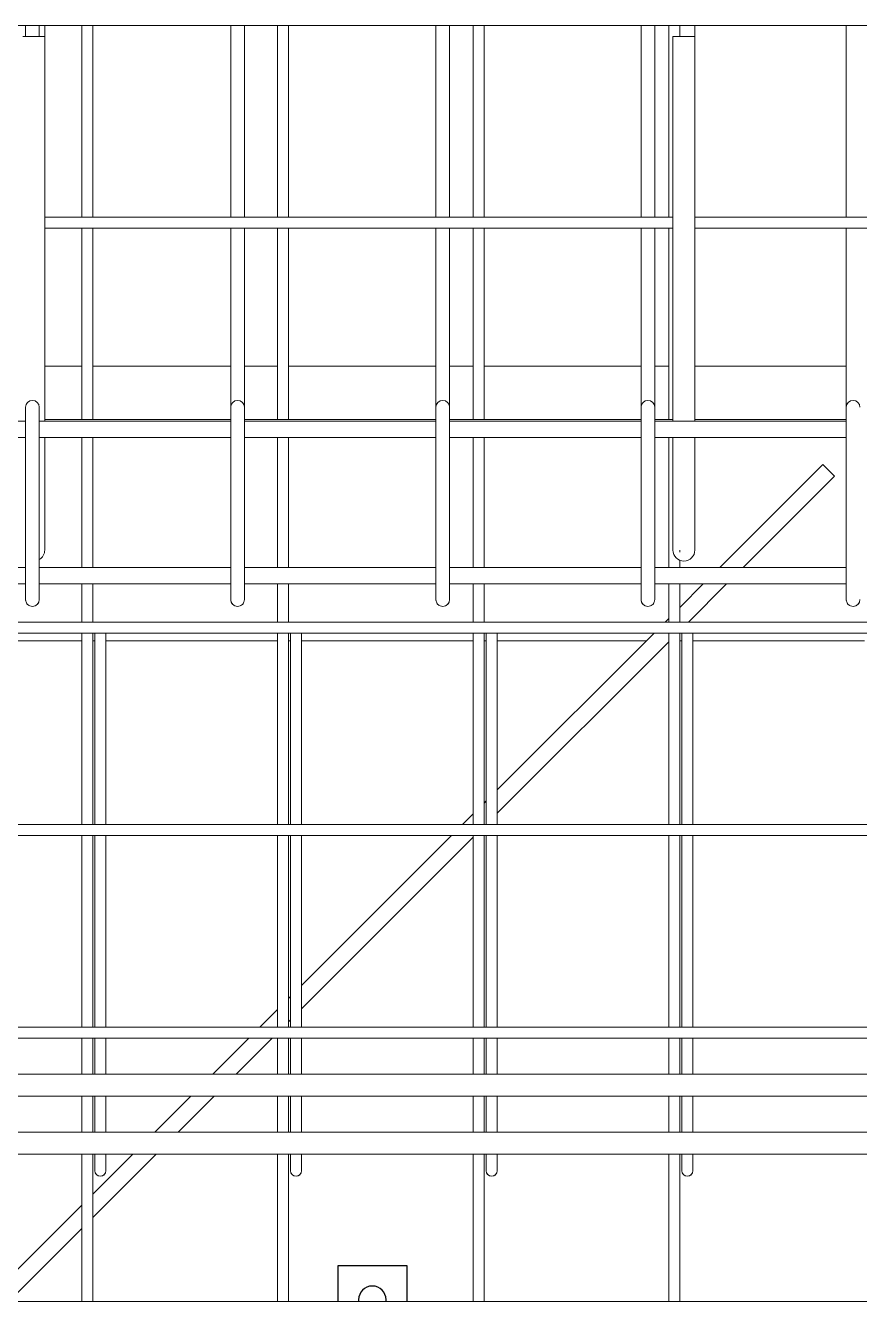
# Model space of a CAD drawing. Header units: millimetres. Extents: x -31655 to -5862, y 2843 to 78926.
# Drawn here: x -29653 to -29046, y 3898 to 4828 of the extents above; entities that cross this region are included whole.
import ezdxf

# ---------------------------------------------------------------- set-up
doc = ezdxf.new("R2010")
doc.units = ezdxf.units.MM
for name, color, linetype, lineweight in [('A-WALL', 113, 'Continuous', 25), ('S-BEAM', 12, 'Continuous', 18), ('S-RBAR', 171, 'Continuous', 18)]:
    doc.layers.add(name, color=color, linetype=linetype, lineweight=lineweight)

# ---------------------------------------------------------------- blocks, each defined once
blk = doc.blocks.new('M_Rectangular Corbel - M_Rectangular Corbel-5472199-Elevation Front')
at = {"layer": 'S-BEAM'}
for p, q in [((-29638.9, 4579.75), (-29611.92, 4579.75)), ((-29603.92, 4579.75), (-29503.52, 4579.75)), ((-29493.52, 4579.75), (-29469.44, 4579.75)), ((-29461.44, 4579.75), (-29354.14, 4579.75)), ((-29344.14, 4579.75), (-29326.97, 4579.75)), ((-29318.97, 4579.75), (-29204.77, 4579.75)), ((-29194.77, 4579.75), (-29184.5, 4579.75)), ((-29165.57, 4579.75), (-29055.39, 4579.75)), ((-29611.92, 4379.75), (-29685.07, 4379.75)), ((-29602.41, 4379.75), (-29603.92, 4379.75)), ((-29469.44, 4379.75), (-29594.41, 4379.75)), ((-29459.95, 4379.75), (-29461.44, 4379.75)), ((-29326.97, 4379.75), (-29451.95, 4379.75)), ((-29317.49, 4379.75), (-29318.97, 4379.75)), ((-29200.77, 4379.75), (-29309.49, 4379.75)), ((-29175.03, 4379.75), (-29176.5, 4379.75)), ((-29042.02, 4379.75), (-29167.03, 4379.75))]:
    blk.add_line(p, q, dxfattribs=at)

msp = doc.modelspace()

# ---------------------------------------------------------------- linework, layer by layer
at = {"layer": 'A-WALL'}
for p, q in [((-29425.39395, 3924.75), (-29375.39395, 3924.75)), ((-29425.39395, 3898.5), (-29425.39395, 3924.75)), ((-29375.39395, 3924.75), (-29375.39395, 3898.5))]:
    msp.add_line(p, q, dxfattribs=at)
for start, end in [(0, 180), (180, 187.2444437), (352.7555563, 0)]:
    msp.add_arc((-29400.39395, 3899.75), 10, start, end, dxfattribs=at)
at = {"layer": 'S-RBAR'}
for p, q in [((-30396.39395, 4827.82695), (-26504.39395, 4827.82695)), ((-29652.89395, 4827.82695), (-29652.89395, 4819.75)), ((-29642.89395, 4827.82695), (-29642.89395, 4819.75)), ((-29638.8997, 4819.75), (-29638.8997, 4827.82695)), ((-29611.91924, 4688.3142), (-29611.91924, 4827.82695)), ((-29603.91924, 4688.3142), (-29603.91924, 4827.82695)), ((-29503.51895, 4827.82695), (-29503.51895, 4688.3142)), ((-29493.51895, 4827.82695), (-29493.51895, 4688.3142)), ((-29469.44453, 4688.3142), (-29469.44453, 4827.82695)), ((-29461.44453, 4688.3142), (-29461.44453, 4827.82695)), ((-29354.14395, 4827.82695), (-29354.14395, 4688.3142)), ((-29344.14395, 4827.82695), (-29344.14395, 4688.3142)), ((-29326.96982, 4688.3142), (-29326.96982, 4827.82695)), ((-29318.96982, 4688.3142), (-29318.96982, 4827.82695)), ((-29204.76895, 4827.82695), (-29204.76895, 4688.3142)), ((-29194.76895, 4827.82695), (-29194.76895, 4688.3142)), ((-29184.49511, 4688.3142), (-29184.49511, 4827.82695)), ((-29176.49511, 4819.75), (-29176.49511, 4827.82695)), ((-29165.56637, 4819.75), (-29165.56637, 4827.82695)), ((-29055.39395, 4827.82695), (-29055.39395, 4688.3142)), ((-29654.8997, 4819.75), (-29638.8997, 4819.75)), ((-29638.8997, 4819.75), (-29638.8997, 4539.64273)), ((-29181.56637, 4819.75), (-29181.56637, 4539.64273)), ((-29181.56637, 4819.75), (-29165.56637, 4819.75)), ((-29165.56637, 4819.75), (-29165.56637, 4539.64273)), ((-29638.8997, 4688.3142), (-29181.56637, 4688.3142)), ((-29165.56637, 4688.3142), (-28708.23304, 4688.3142)), ((-29638.8997, 4680.3142), (-29181.56637, 4680.3142)), ((-29611.91924, 4540.80145), (-29611.91924, 4680.3142)), ((-29603.91924, 4540.80145), (-29603.91924, 4680.3142)), ((-29503.51895, 4680.3142), (-29503.51895, 4574.75)), ((-29493.51895, 4680.3142), (-29493.51895, 4574.75)), ((-29469.44453, 4540.80145), (-29469.44453, 4680.3142)), ((-29461.44453, 4540.80145), (-29461.44453, 4680.3142)), ((-29354.14395, 4680.3142), (-29354.14395, 4574.75)), ((-29344.14395, 4680.3142), (-29344.14395, 4574.75)), ((-29326.96982, 4540.80145), (-29326.96982, 4680.3142)), ((-29318.96982, 4540.80145), (-29318.96982, 4680.3142)), ((-29204.76895, 4680.3142), (-29204.76895, 4574.75)), ((-29194.76895, 4680.3142), (-29194.76895, 4574.75)), ((-29184.49511, 4540.80145), (-29184.49511, 4680.3142)), ((-29165.56637, 4680.3142), (-28708.23304, 4680.3142)), ((-29055.39395, 4680.3142), (-29055.39395, 4574.75)), ((-29503.51895, 4574.75), (-29503.51895, 4549.75)), ((-29493.51895, 4574.75), (-29493.51895, 4549.75)), ((-29354.14395, 4574.75), (-29354.14395, 4549.75)), ((-29344.14395, 4574.75), (-29344.14395, 4549.75)), ((-29204.76895, 4574.75), (-29204.76895, 4549.75)), ((-29194.76895, 4574.75), (-29194.76895, 4549.75)), ((-29055.39395, 4574.75), (-29055.39395, 4549.75)), ((-29652.89395, 4524.75), (-29652.89395, 4549.75)), ((-29642.89395, 4524.75), (-29642.89395, 4549.75)), ((-29503.51895, 4524.75), (-29503.51895, 4549.75)), ((-29493.51895, 4524.75), (-29493.51895, 4549.75)), ((-29354.14395, 4524.75), (-29354.14395, 4549.75)), ((-29344.14395, 4524.75), (-29344.14395, 4549.75)), ((-29204.76895, 4524.75), (-29204.76895, 4549.75)), ((-29194.76895, 4524.75), (-29194.76895, 4549.75)), ((-29055.39395, 4524.75), (-29055.39395, 4549.75)), ((-29792.26895, 4539.64273), (-29652.89395, 4539.64273)), ((-29642.89395, 4539.64273), (-29503.51895, 4539.64273)), ((-29638.8997, 4540.80145), (-29503.51895, 4540.80145)), ((-29493.51895, 4540.80145), (-29354.14395, 4540.80145)), ((-29493.51895, 4539.64273), (-29354.14395, 4539.64273)), ((-29344.14395, 4540.80145), (-29204.76895, 4540.80145)), ((-29344.14395, 4539.64273), (-29204.76895, 4539.64273)), ((-29194.76895, 4540.80145), (-29181.56637, 4540.80145)), ((-29194.76895, 4539.64273), (-29055.39395, 4539.64273)), ((-29165.56637, 4540.80145), (-29055.39395, 4540.80145)), ((-29792.26895, 4527.64273), (-29652.89395, 4527.64273)), ((-29642.89395, 4527.64273), (-29503.51895, 4527.64273)), ((-29638.8997, 4527.64273), (-29638.8997, 4485.75)), ((-29611.91924, 4433.09023), (-29611.91924, 4527.64273)), ((-29603.91924, 4433.09023), (-29603.91924, 4527.64273)), ((-29493.51895, 4527.64273), (-29354.14395, 4527.64273)), ((-29469.44453, 4433.09023), (-29469.44453, 4527.64273)), ((-29461.44453, 4433.09023), (-29461.44453, 4527.64273)), ((-29344.14395, 4527.64273), (-29204.76895, 4527.64273)), ((-29326.96982, 4433.09023), (-29326.96982, 4527.64273)), ((-29318.96982, 4433.09023), (-29318.96982, 4527.64273)), ((-29194.76895, 4527.64273), (-29055.39395, 4527.64273)), ((-29184.49511, 4433.09023), (-29184.49511, 4527.64273)), ((-29181.56637, 4527.64273), (-29181.56637, 4485.75)), ((-29165.56637, 4527.64273), (-29165.56637, 4485.75)), ((-29652.89395, 4524.75), (-29652.89395, 4434.75)), ((-29642.89395, 4524.75), (-29642.89395, 4434.75)), ((-29503.51895, 4524.75), (-29503.51895, 4434.75)), ((-29493.51895, 4524.75), (-29493.51895, 4434.75)), ((-29354.14395, 4524.75), (-29354.14395, 4434.75)), ((-29344.14395, 4524.75), (-29344.14395, 4434.75)), ((-29204.76895, 4524.75), (-29204.76895, 4434.75)), ((-29194.76895, 4524.75), (-29194.76895, 4434.75)), ((-29055.39395, 4524.75), (-29055.39395, 4434.75)), ((-29147.43304, 4433.09023), (-29072.45915, 4508.06413)), ((-29063.97387, 4499.57884), (-29072.45915, 4508.06413)), ((-29130.46248, 4433.09023), (-29063.97387, 4499.57884)), ((-29638.8997, 4445.75), (-29638.8997, 4485.75)), ((-29181.56637, 4445.75), (-29181.56637, 4485.75)), ((-29165.56637, 4445.75), (-29165.56637, 4485.75)), ((-29176.49511, 4444.3112), (-29176.49511, 4445.75)), ((-29792.26895, 4433.09023), (-29652.89395, 4433.09023)), ((-29652.89395, 4409.75), (-29652.89395, 4434.75)), ((-29642.89395, 4409.75), (-29642.89395, 4434.75)), ((-29642.89395, 4433.09023), (-29503.51895, 4433.09023)), ((-29503.51895, 4409.75), (-29503.51895, 4434.75)), ((-29493.51895, 4409.75), (-29493.51895, 4434.75)), ((-29493.51895, 4433.09023), (-29354.14395, 4433.09023)), ((-29354.14395, 4409.75), (-29354.14395, 4434.75)), ((-29344.14395, 4409.75), (-29344.14395, 4434.75)), ((-29344.14395, 4433.09023), (-29204.76895, 4433.09023)), ((-29204.76895, 4409.75), (-29204.76895, 4434.75)), ((-29194.76895, 4409.75), (-29194.76895, 4434.75)), ((-29194.76895, 4433.09023), (-29055.39395, 4433.09023)), ((-29176.49511, 4433.09023), (-29176.49511, 4438.37806)), ((-29055.39395, 4409.75), (-29055.39395, 4434.75)), ((-29792.26895, 4421.09023), (-29652.89395, 4421.09023)), ((-29642.89395, 4421.09023), (-29503.51895, 4421.09023)), ((-29611.91924, 4393.2887), (-29611.91924, 4421.09023)), ((-29603.91924, 4393.2887), (-29603.91924, 4421.09023)), ((-29493.51895, 4421.09023), (-29354.14395, 4421.09023)), ((-29469.44453, 4393.2887), (-29469.44453, 4421.09023)), ((-29461.44453, 4393.2887), (-29461.44453, 4421.09023)), ((-29344.14395, 4421.09023), (-29204.76895, 4421.09023)), ((-29326.96982, 4393.2887), (-29326.96982, 4421.09023)), ((-29318.96982, 4393.2887), (-29318.96982, 4421.09023)), ((-29194.76895, 4421.09023), (-29055.39395, 4421.09023)), ((-29184.49511, 4393.2887), (-29184.49511, 4421.09023)), ((-29176.49511, 4393.2887), (-29176.49511, 4421.09023)), ((-29176.37314, 4404.15014), (-29159.43304, 4421.09023)), ((-29170.26401, 4393.2887), (-29142.46248, 4421.09023)), ((-29187.23458, 4393.2887), (-29184.49511, 4396.02817)), ((-30396.39395, 4393.2887), (-26504.39395, 4393.2887)), ((-30096.10968, 4385.2887), (-26804.67822, 4385.2887)), ((-29611.91924, 4245.77595), (-29611.91924, 4385.2887)), ((-29603.91924, 4245.77595), (-29603.91924, 4385.2887)), ((-29602.41094, 4385.2887), (-29602.41094, 4245.77595)), ((-29594.41094, 4385.2887), (-29594.41094, 4245.77595)), ((-29469.44453, 4245.77595), (-29469.44453, 4385.2887)), ((-29461.44453, 4245.77595), (-29461.44453, 4385.2887)), ((-29459.94899, 4385.2887), (-29459.94899, 4245.77595)), ((-29451.94899, 4385.2887), (-29451.94899, 4245.77595)), ((-29326.96982, 4245.77595), (-29326.96982, 4385.2887)), ((-29318.96982, 4245.77595), (-29318.96982, 4385.2887)), ((-29317.48704, 4385.2887), (-29317.48704, 4245.77595)), ((-29309.48704, 4385.2887), (-29309.48704, 4245.77595)), ((-29309.48704, 4271.03624), (-29195.23458, 4385.2887)), ((-29309.48704, 4254.06567), (-29184.49511, 4379.05761)), ((-29184.49511, 4245.77595), (-29184.49511, 4385.2887)), ((-29176.49511, 4245.77595), (-29176.49511, 4385.2887)), ((-29175.02509, 4385.2887), (-29175.02509, 4245.77595)), ((-29167.02509, 4385.2887), (-29167.02509, 4245.77595)), ((-29318.96982, 4261.55346), (-29317.48704, 4263.03624)), ((-29334.74733, 4245.77595), (-29326.96982, 4253.55346)), ((-30396.39395, 4245.77595), (-26504.39395, 4245.77595)), ((-30396.39395, 4237.77595), (-26504.39395, 4237.77595)), ((-29611.91924, 4098.2632), (-29611.91924, 4237.77595)), ((-29603.91924, 4098.2632), (-29603.91924, 4237.77595)), ((-29602.41094, 4237.77595), (-29602.41094, 4098.2632)), ((-29594.41094, 4237.77595), (-29594.41094, 4098.2632)), ((-29469.44453, 4098.2632), (-29469.44453, 4237.77595)), ((-29461.44453, 4098.2632), (-29461.44453, 4237.77595)), ((-29459.94899, 4237.77595), (-29459.94899, 4098.2632)), ((-29451.94899, 4237.77595), (-29451.94899, 4098.2632)), ((-29451.94899, 4128.57429), (-29342.74733, 4237.77595)), ((-29451.94899, 4111.60372), (-29326.96982, 4236.5829)), ((-29326.96982, 4098.2632), (-29326.96982, 4237.77595)), ((-29318.96982, 4098.2632), (-29318.96982, 4237.77595)), ((-29317.48704, 4237.77595), (-29317.48704, 4098.2632)), ((-29309.48704, 4237.77595), (-29309.48704, 4098.2632)), ((-29184.49511, 4098.2632), (-29184.49511, 4237.77595)), ((-29176.49511, 4098.2632), (-29176.49511, 4237.77595)), ((-29175.02509, 4237.77595), (-29175.02509, 4098.2632)), ((-29167.02509, 4237.77595), (-29167.02509, 4098.2632)), ((-29461.44453, 4119.07875), (-29459.94899, 4120.57429)), ((-29482.26008, 4098.2632), (-29469.44453, 4111.07875)), ((-29461.44453, 4102.10818), (-29459.94899, 4103.60372)), ((-30396.39395, 4098.2632), (-26504.39395, 4098.2632)), ((-30096.10968, 4090.2632), (-26804.67822, 4090.2632)), ((-29611.91924, 4064.08483), (-29611.91924, 4090.2632)), ((-29603.91924, 4064.08483), (-29603.91924, 4090.2632)), ((-29602.41094, 4090.2632), (-29602.41094, 4064.08483)), ((-29594.41094, 4090.2632), (-29594.41094, 4064.08483)), ((-29516.43844, 4064.08483), (-29490.26008, 4090.2632)), ((-29499.46788, 4064.08483), (-29473.28951, 4090.2632)), ((-29469.44453, 4064.08483), (-29469.44453, 4090.2632)), ((-29461.44453, 4064.08483), (-29461.44453, 4090.2632)), ((-29459.94899, 4090.2632), (-29459.94899, 4064.08483)), ((-29451.94899, 4090.2632), (-29451.94899, 4064.08483)), ((-29326.96982, 4064.08483), (-29326.96982, 4090.2632)), ((-29318.96982, 4064.08483), (-29318.96982, 4090.2632)), ((-29317.48704, 4090.2632), (-29317.48704, 4064.08483)), ((-29309.48704, 4090.2632), (-29309.48704, 4064.08483)), ((-29184.49511, 4064.08483), (-29184.49511, 4090.2632)), ((-29176.49511, 4064.08483), (-29176.49511, 4090.2632)), ((-29175.02509, 4090.2632), (-29175.02509, 4064.08483)), ((-29167.02509, 4090.2632), (-29167.02509, 4064.08483)), ((-26480.39395, 4064.08483), (-30420.39395, 4064.08483)), ((-26480.39395, 4048.08483), (-30420.39395, 4048.08483)), ((-29611.91924, 4021.80073), (-29611.91924, 4048.08483)), ((-29603.91924, 4021.80073), (-29603.91924, 4048.08483)), ((-29602.41094, 4048.08483), (-29602.41094, 4021.80073)), ((-29594.41094, 4048.08483), (-29594.41094, 4021.80073)), ((-29558.72254, 4021.80073), (-29532.43844, 4048.08483)), ((-29541.75198, 4021.80073), (-29515.46788, 4048.08483)), ((-29469.44453, 4021.80073), (-29469.44453, 4048.08483)), ((-29461.44453, 4021.80073), (-29461.44453, 4048.08483)), ((-29459.94899, 4048.08483), (-29459.94899, 4021.80073)), ((-29451.94899, 4048.08483), (-29451.94899, 4021.80073)), ((-29326.96982, 4021.80073), (-29326.96982, 4048.08483)), ((-29318.96982, 4021.80073), (-29318.96982, 4048.08483)), ((-29317.48704, 4048.08483), (-29317.48704, 4021.80073)), ((-29309.48704, 4048.08483), (-29309.48704, 4021.80073)), ((-29184.49511, 4021.80073), (-29184.49511, 4048.08483)), ((-29176.49511, 4021.80073), (-29176.49511, 4048.08483)), ((-29175.02509, 4048.08483), (-29175.02509, 4021.80073)), ((-29167.02509, 4048.08483), (-29167.02509, 4021.80073)), ((-26536.39395, 4021.80073), (-30364.39395, 4021.80073)), ((-26536.39395, 4005.80073), (-30364.39395, 4005.80073)), ((-29611.91924, 3898.5), (-29611.91924, 4005.80073)), ((-29603.91924, 3898.5), (-29603.91924, 4005.80073)), ((-29603.91924, 3976.60404), (-29574.72254, 4005.80073)), ((-29603.91924, 3959.63347), (-29557.86969, 4005.68302)), ((-29469.44453, 3898.5), (-29469.44453, 4005.80073)), ((-29461.44453, 3898.5), (-29461.44453, 4005.80073)), ((-29326.96982, 3898.5), (-29326.96982, 4005.80073)), ((-29318.96982, 3898.5), (-29318.96982, 4005.80073)), ((-29184.49511, 3898.5), (-29184.49511, 4005.80073)), ((-29176.49511, 3898.5), (-29176.49511, 4005.80073)), ((-29602.41094, 3993.75), (-29602.41094, 4005.20461)), ((-29594.41094, 3993.75), (-29594.41094, 4005.20461)), ((-29459.94899, 3993.75), (-29459.94899, 4005.20461)), ((-29451.94899, 3993.75), (-29451.94899, 4005.20461)), ((-29317.48704, 3993.75), (-29317.48704, 4005.20461)), ((-29309.48704, 3993.75), (-29309.48704, 4005.20461)), ((-29175.02509, 3993.75), (-29175.02509, 4005.20461)), ((-29167.02509, 3993.75), (-29167.02509, 4005.20461)), ((-29682.02327, 3898.5), (-29611.91924, 3968.60404)), ((-29665.05271, 3898.5), (-29611.91924, 3951.63347)), ((-30420.39395, 3898.5), (-26480.39395, 3898.5))]:
    msp.add_line(p, q, dxfattribs=at)
for centre, radius, start, end in [((-29647.89395, 4549.75), 5, 360, 180), ((-29498.51895, 4549.75), 5, 360, 180), ((-29349.14395, 4549.75), 5, 360, 180), ((-29199.76895, 4549.75), 5, 360, 180), ((-29050.39395, 4549.75), 5, 360, 180), ((-29646.8997, 4445.75), 8, 300.0521109, 0), ((-29173.56637, 4445.75), 8, 180, 0), ((-29647.89395, 4409.75), 5, 180, 0), ((-29647.89395, 4409.75), 5, 180, 195), ((-29647.89395, 4409.75), 5, 210, 240), ((-29647.89395, 4409.75), 5, 300, 330), ((-29498.51895, 4409.75), 5, 180, 0), ((-29498.51895, 4409.75), 5, 180, 195), ((-29498.51895, 4409.75), 5, 210, 240), ((-29498.51895, 4409.75), 5, 300, 330), ((-29349.14395, 4409.75), 5, 180, 0), ((-29349.14395, 4409.75), 5, 180, 195), ((-29349.14395, 4409.75), 5, 210, 240), ((-29349.14395, 4409.75), 5, 300, 330), ((-29199.76895, 4409.75), 5, 180, 0), ((-29199.76895, 4409.75), 5, 180, 195), ((-29199.76895, 4409.75), 5, 210, 240), ((-29199.76895, 4409.75), 5, 300, 330), ((-29050.39395, 4409.75), 5, 180, 0), ((-29050.39395, 4409.75), 5, 180, 195), ((-29050.39395, 4409.75), 5, 210, 240), ((-29050.39395, 4409.75), 5, 300, 330), ((-29598.41094, 3993.75), 4, 180, 360), ((-29598.41094, 3993.75), 4, 180, 195), ((-29598.41094, 3993.75), 4, 210, 255), ((-29598.41094, 3993.75), 4, 285, 330), ((-29455.94899, 3993.75), 4, 180, 360), ((-29455.94899, 3993.75), 4, 180, 195), ((-29455.94899, 3993.75), 4, 210, 255), ((-29455.94899, 3993.75), 4, 285, 330), ((-29313.48704, 3993.75), 4, 180, 360), ((-29313.48704, 3993.75), 4, 180, 195), ((-29313.48704, 3993.75), 4, 210.82849626, 255), ((-29313.48704, 3993.75), 4, 285, 330), ((-29171.02509, 3993.75), 4, 180, 360), ((-29171.02509, 3993.75), 4, 180, 195), ((-29171.02509, 3993.75), 4, 210, 255), ((-29171.02509, 3993.75), 4, 285, 330)]:
    msp.add_arc(centre, radius, start, end, dxfattribs=at)

# ---------------------------------------------------------------- block references
at = {"layer": 'S-BEAM'}
msp.add_blockref('M_Rectangular Corbel - M_Rectangular Corbel-5472199-Elevation Front', (0, 0), dxfattribs=at)

doc.saveas('drawing.dxf')
